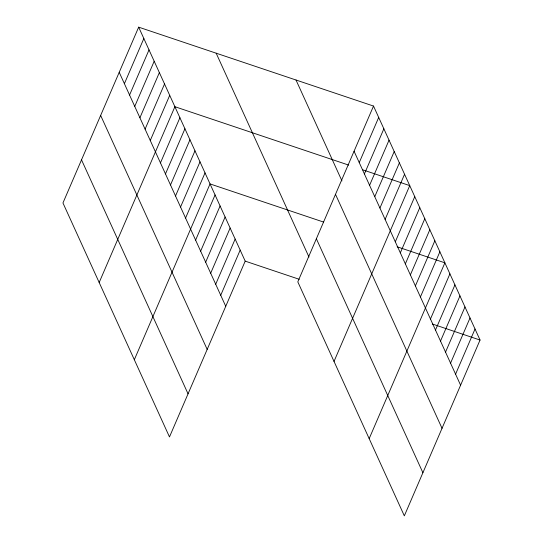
<?xml version="1.0" encoding="UTF-8"?>
<svg xmlns="http://www.w3.org/2000/svg" width="543" height="543" viewBox="0 0 543 543"><rect width="100%" height="100%" fill="white"/><g stroke="black" fill="none" stroke-linecap="round" stroke-linejoin="round"><path stroke-width="0.81" d="M138.669 27.15L62.954 202.96L169.484 436.945L245.198 261.135L138.669 27.15L373.516 106.055L480.046 340.04L404.331 515.85L297.802 281.865L373.516 106.055M124.388 83.683L143.841 38.512M129.567 95.045L149.013 49.881M134.739 106.408L154.192 61.244M139.911 117.777L159.364 72.613M145.09 129.139L164.536 83.975M150.262 140.508L169.715 95.337M99.172 282.516L174.887 106.706L348.674 165.092M160.457 162.9L179.909 117.736M165.479 173.93L184.932 128.766M170.502 184.959L189.955 139.795M175.525 195.996L194.978 150.825M180.547 207.026L200 161.855M185.57 218.055L205.023 172.891M134.325 359.731L210.046 183.921L323.553 222.06M195.616 240.115L215.062 194.951M200.638 251.144L220.085 205.98M205.661 262.174L225.107 217.01M210.677 273.21L230.13 228.04M215.7 284.24L235.153 239.069M220.723 295.27L240.176 250.106M359.242 162.588L378.695 117.424M364.414 173.95L383.867 128.786M369.586 185.319L389.039 140.148M374.765 196.681L394.218 151.517M379.937 208.044L399.39 162.88M385.109 219.413L404.562 174.249M334.02 361.421L409.741 185.611L362.765 169.83M395.311 241.805L414.757 196.641M400.334 252.841L419.78 207.67M405.356 263.871L424.802 218.7M410.372 274.901L429.825 229.737M415.395 285.93L434.848 240.766M420.418 296.96L439.871 251.796M369.179 438.635L444.893 262.826L397.143 246.78M430.463 319.019L449.916 273.855M435.486 330.056L454.939 284.885M440.509 341.085L459.962 295.915M445.531 352.115L464.984 306.951M450.554 363.145L470.007 317.981M455.577 374.175L475.023 329.01M245.198 261.135L299.213 279.285M432.296 323.995L480.046 340.04M354.063 151.226L460.6 385.204M296.016 80.018L341.947 180.9M335.499 194.333L442.029 428.318M316.372 238.757L422.902 472.736M216.168 53.187L308.974 257.022M119.216 72.314L225.745 306.3M100.645 115.428L207.182 349.414M81.518 159.846L188.048 393.831"/></g></svg>
